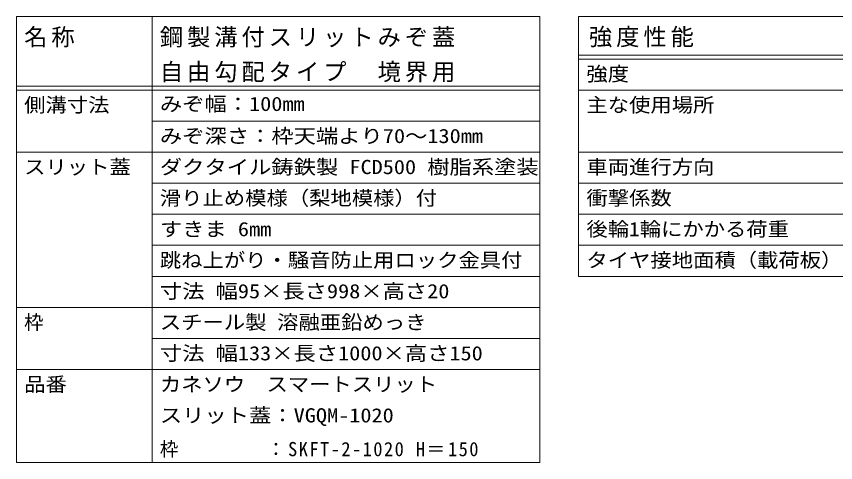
# Model space of a CAD drawing. Units: millimetres on the paper, enlarged 5 times. Extents: x -1546 to 1950, y -1361 to 1333.
# Drawn here: x 275 to 1331, y 758 to 1333 of the extents above; entities that cross this region are included whole.
import ezdxf
from ezdxf.enums import TextEntityAlignment as Align

# ---------------------------------------------------------------- set-up
doc = ezdxf.new("R2010")
doc.units = ezdxf.units.MM
doc.header["$LTSCALE"] = 5
doc.layers.add('F-5_F-5ﾚｲﾔ', color=7, linetype='Continuous', lineweight=18)
doc.layers.add('F-F_F-Fﾚｲﾔ', color=3, linetype='Continuous', lineweight=18)
doc.styles.add('ＭＳ ゴシック', font='')
doc.styles.get('ＭＳ ゴシック').set_extended_font_data('MS Gothic')

msp = doc.modelspace()

# ---------------------------------------------------------------- linework, layer by layer
at = {"layer": 'F-5_F-5ﾚｲﾔ'}
for p, q in [((450, 1198.164), (950, 1198.164)), ((275, 1158.164), (950, 1158.164)), ((450, 1118.164), (950, 1118.164)), ((450, 1078.164), (950, 1078.164)), ((450, 1038.164), (950, 1038.164)), ((450, 998.164), (950, 998.164)), ((275, 958.164), (950, 958.164)), ((450, 918.164), (950, 918.164)), ((275, 878.164), (950, 878.164)), ((950, 758.164), (275, 758.164))]:
    msp.add_line(p, q, dxfattribs=at)
at = {"layer": 'F-F_F-Fﾚｲﾔ', "color": 7}
for p, q in [((275, 1333.164), (950, 1333.164)), ((275, 1333.164), (275, 758.164)), ((450, 1333.164), (450, 758.164)), ((950, 1333.164), (950, 758.164)), ((1000, 1333.164), (1950, 1333.164)), ((1000, 1283.164), (1950, 1283.164)), ((1000, 1278.164), (1950, 1278.164)), ((275, 1243.164), (950, 1243.164)), ((275, 1238.164), (950, 1238.164)), ((1000, 1238.164), (1950, 1238.164)), ((1000, 1158.164), (1950, 1158.164)), ((1000, 1118.164), (1950, 1118.164)), ((1000, 1078.164), (1950, 1078.164)), ((1000, 1038.164), (1950, 1038.164))]:
    msp.add_line(p, q, dxfattribs=at)
msp.add_lwpolyline([(1000, 1333.164), (1000, 998.164), (1950, 998.164)], dxfattribs=at)

# ---------------------------------------------------------------- texts
at = {"layer": 'F-5_F-5ﾚｲﾔ', "color": 3, "style": 'ＭＳ ゴシック', "width": 1.15}
for s, p in [('みぞ幅：100mm', (460, 1205.763)), ('みぞ深さ：枠天端より70～130mm', (460, 1164.414))]:
    msp.add_text(s, height=18.33, dxfattribs=at).set_placement(p, align=Align.BOTTOM_LEFT)
at = {"layer": 'F-F_F-Fﾚｲﾔ', "style": 'ＭＳ ゴシック'}
for s, width, p in [('強度', 1.1, (1010, 1244.414)), ('側溝寸法', 1.1, (285, 1204.414)), ('主な使用場所', 1.1, (1010, 1204.414)), ('スリット蓋', 1.1, (285, 1124.414)), ('ダクタイル鋳鉄製 FCD500 樹脂系塗装', 1.15, (460, 1124.414)), ('車両進行方向', 1.1, (1010, 1124.414)), ('滑り止め模様（梨地模様）付', 1.1, (460, 1084.414)), ('衝撃係数', 1.1, (1010, 1084.414)), ('すきま 6mm', 1.15, (460, 1044.414)), ('後輪1輪にかかる荷重', 1.1, (1010, 1044.414)), ('跳ね上がり・騒音防止用ロック金具付', 1.1, (460, 1004.414)), ('タイヤ接地面積（載荷板）', 1.1, (1010, 1004.414)), ('寸法 幅95×長さ998×高さ20', 1.15, (460, 964.414)), ('スチール製 溶融亜鉛めっき', 1.1, (460, 924.414)), ('寸法 幅133×長さ1000×高さ150', 1.15, (460, 884.414)), ('品番', 1.1, (285, 844.414)), ('カネソウ\u3000スマートスリット', 1.1, (460, 844.414)), ('スリット蓋：VGQM-1020', 1.15, (460, 804.414))]:
    msp.add_text(s, height=18.33, dxfattribs=dict(at, width=width)).set_placement(p, align=Align.BOTTOM_LEFT)
msp.add_text('枠', height=18.33, dxfattribs=at).set_placement((285, 924.414), align=Align.BOTTOM_LEFT)
at = {"layer": 'F-F_F-Fﾚｲﾔ', "attachment_point": 7, "style": 'ＭＳ ゴシック'}
for s, insert, char_height in [('\\T1.17;名称', (285, 1293.164), 21.99), ('\\T1.17;鋼製溝付スリットみぞ蓋', (460, 1293.164), 21.99), ('\\T1.17;強度性能', (1013.309, 1293.164), 21.99), ('\\T1.17;自由勾配タイプ\u3000境界用', (460, 1248.164), 21.99), ('\\T1.16;\\W0.95;枠\u3000\u3000\u3000\u3000：SKFT-2-1020\\~H＝150', (460, 764.414), 18.33)]:
    msp.add_mtext(s, dxfattribs=dict(at, insert=insert, char_height=char_height))

doc.saveas('drawing.dxf')
